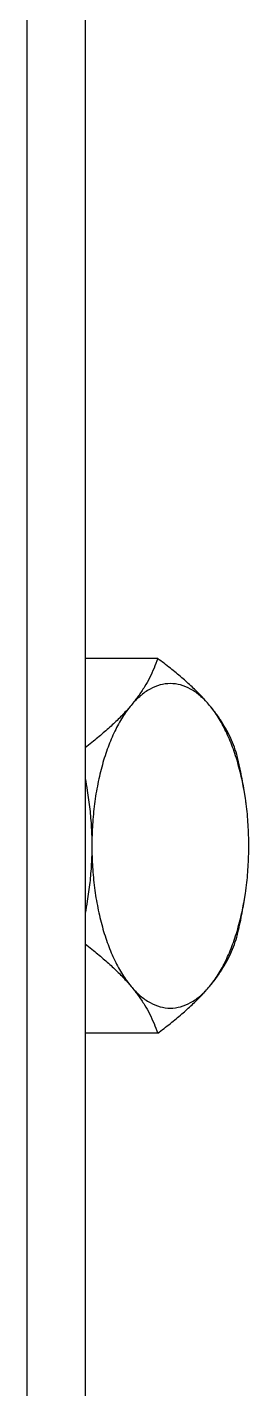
# Model space of a CAD drawing. Extents: x 552102 to 973302, y -80747 to 40012826.
# Drawn here: x 599789.9 to 599856.2, y 211987.5 to 212393.6 of the extents above; entities that cross this region are included whole.
import ezdxf

# ---------------------------------------------------------------- set-up
doc = ezdxf.new("R2010")
doc.units = 0
doc.header["$LTSCALE"] = 1000
doc.header["$MEASUREMENT"] = 0
doc.layers.add('02___PRT_ALL_AXES', color=7, linetype='Continuous')

msp = doc.modelspace()

# ---------------------------------------------------------------- linework, layer by layer
at = {"color": 2, "linetype": 'Continuous'}
for p, q in [((599789.93, 211803.84), (599789.93, 213739.2)), ((599807.21, 213739.2), (599807.21, 211803.84))]:
    msp.add_line(p, q, dxfattribs=at)
at = {"layer": '02___PRT_ALL_AXES', "color": 6, "linetype": 'Continuous'}
for p, q in [((599828.93, 212205.31), (599807.21, 212205.31)), ((599828.93, 212093.57), (599807.21, 212093.57))]:
    msp.add_line(p, q, dxfattribs=at)
for points, start_tangent, end_tangent in [([(599828.93, 212205.31), (599827.83, 212202.4), (599826.52, 212199.59), (599824.97, 212196.83), (599823.12, 212194.09), (599820.98, 212191.34)], (-0.317439, -0.948279), (-0.643064, -0.765812)), ([(599844.44, 212191.34), (599841.98, 212194.09), (599839.21, 212196.83), (599836.13, 212199.59), (599832.72, 212202.4), (599828.93, 212205.31)], (-0.643065, 0.765812), (-0.80243, 0.596746)), ([(599844.44, 212191.34), (599841.68, 212194.14), (599838.78, 212196.18), (599835.77, 212197.41), (599832.71, 212197.83), (599829.65, 212197.41), (599826.64, 212196.18), (599823.73, 212194.14), (599820.98, 212191.34)], (-0.643065, 0.765811), (-0.643064, -0.765812)), ([(599820.98, 212191.34), (599818.52, 212188.6), (599815.75, 212185.86), (599812.68, 212183.1), (599809.27, 212180.29), (599807.22, 212178.69)], (-0.643064, -0.765812), (-0.794357, -0.607451)), ([(599820.98, 212191.34), (599818.43, 212187.83), (599816.12, 212183.65), (599814.1, 212178.9), (599812.39, 212173.63), (599811.04, 212167.96), (599810.05, 212161.96), (599809.45, 212155.76), (599809.25, 212149.44)], (-0.643063, -0.765813), (0, -1)), ([(599852.38, 212177.38), (599851.29, 212180.29), (599849.98, 212183.1), (599848.42, 212185.86), (599846.58, 212188.6), (599844.44, 212191.34)], (-0.317439, 0.948279), (-0.643064, 0.765812)), ([(599855.23, 212162.97), (599854.38, 212167.96), (599853.02, 212173.63), (599851.32, 212178.9), (599849.29, 212183.65), (599846.99, 212187.83), (599844.44, 212191.34)], (-0.139801, 0.99018), (-0.643064, 0.765812)), ([(599855.14, 212163.57), (599854.78, 212165.93), (599853.73, 212171.55), (599852.38, 212177.38)], (-0.140129, 0.990133), (-0.244799, 0.969574)), ([(599807.24, 212169.49), (599807.87, 212165.93), (599808.63, 212160.41), (599809.09, 212154.93), (599809.25, 212149.44)], (0.189768, -0.981829), (0, -1)), ([(599856.16, 212149.44), (599855.96, 212155.76), (599855.37, 212161.96), (599855.23, 212162.97)], (-0.000001, 1), (-0.139801, 0.99018)), ([(599809.25, 212149.44), (599809.09, 212143.96), (599808.63, 212138.47), (599807.87, 212132.95), (599807.24, 212129.4)], (-0.000001, -1), (-0.189767, -0.981829)), ([(599809.25, 212149.44), (599809.45, 212143.13), (599810.05, 212136.92), (599811.04, 212130.93), (599812.39, 212125.25), (599814.1, 212119.99), (599816.12, 212115.23), (599818.43, 212111.06), (599820.98, 212107.54)], (0.000001, -1), (0.643064, -0.765812)), ([(599855.23, 212135.91), (599855.37, 212136.92), (599855.96, 212143.13), (599856.16, 212149.44)], (0.139801, 0.99018), (0, 1)), ([(599844.44, 212107.54), (599846.99, 212111.06), (599849.29, 212115.23), (599851.32, 212119.99), (599853.02, 212125.25), (599854.38, 212130.93), (599855.23, 212135.91)], (0.643063, 0.765813), (0.139801, 0.99018)), ([(599852.38, 212121.51), (599853.73, 212127.33), (599854.78, 212132.95), (599855.14, 212135.32)], (0.244799, 0.969574), (0.14013, 0.990133)), ([(599807.22, 212120.19), (599809.27, 212118.6), (599812.68, 212115.79), (599815.75, 212113.03), (599818.52, 212110.28), (599820.98, 212107.54)], (0.794357, -0.607451), (0.643064, -0.765812)), ([(599844.44, 212107.54), (599846.58, 212110.28), (599848.42, 212113.03), (599849.98, 212115.79), (599851.29, 212118.6), (599852.38, 212121.51)], (0.643064, 0.765813), (0.317439, 0.948279)), ([(599820.98, 212107.54), (599823.73, 212104.74), (599826.64, 212102.71), (599829.65, 212101.47), (599832.71, 212101.06), (599835.77, 212101.47), (599838.78, 212102.71), (599841.68, 212104.74), (599844.44, 212107.54)], (0.643065, -0.765811), (0.643064, 0.765812)), ([(599820.98, 212107.54), (599823.12, 212104.8), (599824.96, 212102.06), (599826.52, 212099.3), (599827.83, 212096.49), (599828.93, 212093.57)], (0.643063, -0.765813), (0.317439, -0.948279)), ([(599828.93, 212093.57), (599832.72, 212096.49), (599836.13, 212099.3), (599839.21, 212102.06), (599841.98, 212104.8), (599844.44, 212107.54)], (0.80243, 0.596746), (0.643064, 0.765812))]:
    msp.add_spline(points, degree=3, dxfattribs=dict(at, start_tangent=start_tangent, end_tangent=end_tangent))

doc.saveas('drawing.dxf')
